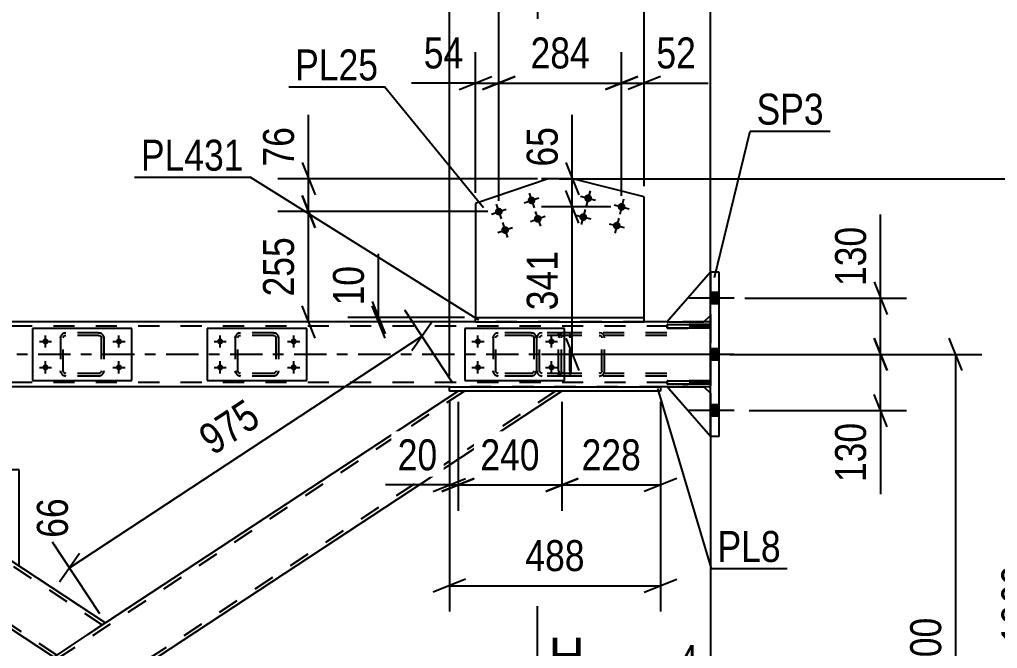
# Model space of a CAD drawing. Header units: millimetres. Extents: x -808 to 381, y -747 to 94.
# Drawn here: x -164.4 to -74, y 2.4 to 60.6 of the extents above; entities that cross this region are included whole.
import ezdxf

# ---------------------------------------------------------------- set-up
doc = ezdxf.new("R2010")
doc.units = ezdxf.units.MM
doc.linetypes.add('DXK_LINE_DOT2', pattern=[3.9198, 1.9599, -1.9599])
doc.linetypes.add('DXK_LINE_DOT3', pattern=[5.9187, 2.979, -0.9799, 0.9799, -0.9799])
doc.styles.add('Arial', font='arial.ttf', dxfattribs={"height": 0.2})
doc.styles.add('Arial Narrow', font='ARIALN.TTF', dxfattribs={"height": 0.2})

# ---------------------------------------------------------------- blocks, each defined once
blk = doc.blocks.new('Part-232923327-69500 - 69491')
at = {"color": 7, "linetype": 'DXK_LINE_DOT2'}
for p, q in [((-123.265, 26.198), (-198.608, -23.361)), ((-114.822, 26.198), (-190.164, -23.361)), ((-114.239, 26.198), (-123.847, 26.198)), ((-156.441, 4.758), (-161.245, 1.599)), ((-151.637, 1.599), (-156.441, -1.561)), ((-199.009, -23.241), (-199.19, -23.361)), ((-189.582, -23.361), (-199.19, -23.361))]:
    blk.add_line(p, q, dxfattribs=at)
at = {"color": 2, "linetype": 'Continuous'}
for p, q in [((-123.847, 26.198), (-156.441, 4.758)), ((-114.239, 26.198), (-151.637, 1.599)), ((-161.245, 1.599), (-199.009, -23.241)), ((-156.441, -1.561), (-189.582, -23.361))]:
    blk.add_line(p, q, dxfattribs=at)
blk = doc.blocks.new('Part-232923327-69492 - 69491')
at = {"color": 7, "linetype": 'DXK_LINE_DOT2'}
for p, q in [((-114.508, 31.302), (-114.547, 31.118)), ((-114.547, 28.078), (-114.547, 31.118)), ((-114.291, 31.118), (-114.272, 31.21)), ((-114.291, 28.078), (-114.291, 31.118)), ((-114.272, 31.21), (-114.216, 31.288)), ((-114.036, 31.598), (-114.231, 31.562)), ((-114.216, 31.288), (-114.134, 31.34)), ((-114.134, 31.34), (-114.036, 31.358)), ((-104.554, 31.598), (-114.036, 31.598)), ((-104.554, 31.358), (-114.036, 31.358)), ((-110.605, 31.562), (-110.801, 31.598)), ((-110.801, 31.358), (-110.703, 31.34)), ((-110.703, 31.34), (-110.62, 31.288)), ((-110.62, 31.288), (-110.565, 31.21)), ((-110.565, 31.21), (-110.545, 31.118)), ((-110.545, 28.078), (-110.545, 31.118)), ((-110.29, 31.118), (-110.329, 31.302)), ((-110.29, 28.078), (-110.29, 31.118)), ((-114.547, 28.078), (-114.508, 27.895)), ((-114.272, 27.986), (-114.291, 28.078)), ((-110.545, 28.078), (-110.565, 27.986)), ((-110.329, 27.895), (-110.29, 28.078)), ((-114.216, 27.909), (-114.272, 27.986)), ((-114.231, 27.635), (-114.036, 27.598)), ((-114.134, 27.857), (-114.216, 27.909)), ((-114.036, 27.838), (-114.134, 27.857)), ((-104.554, 27.838), (-114.036, 27.838)), ((-104.554, 27.598), (-114.036, 27.598)), ((-110.703, 27.857), (-110.801, 27.838)), ((-110.801, 27.598), (-110.605, 27.635)), ((-110.62, 27.909), (-110.703, 27.857)), ((-110.565, 27.986), (-110.62, 27.909))]:
    blk.add_line(p, q, dxfattribs=at)
for centre, start, end in [((-114.055, 31.098), 110.75832, 155.68005), ((-110.781, 31.098), 24.31996, 69.24169), ((-114.055, 28.099), 204.31996, 249.24169), ((-110.781, 28.099), 290.75832, 335.68005)]:
    blk.add_arc(centre, 0.496, start, end, dxfattribs=at)
blk = doc.blocks.new('Part-232923327-69494 - 69491')
at = {"color": 7, "linetype": 'DXK_LINE_DOT2'}
for p, q in [((-113.649, 31.598), (-121.498, 31.598)), ((-113.649, 31.358), (-121.498, 31.358)), ((-116.521, 31.302), (-116.56, 31.118)), ((-116.56, 28.078), (-116.56, 31.118)), ((-116.308, 31.118), (-116.289, 31.21)), ((-116.308, 28.078), (-116.308, 31.118)), ((-116.289, 31.21), (-116.234, 31.288)), ((-116.056, 31.598), (-116.249, 31.562)), ((-116.234, 31.288), (-116.152, 31.34)), ((-116.152, 31.34), (-116.056, 31.358)), ((-114.547, 31.358), (-114.547, 31.598)), ((-113.546, 31.562), (-113.649, 31.598)), ((-113.649, 31.358), (-113.597, 31.34)), ((-113.597, 31.34), (-113.554, 31.288)), ((-113.554, 31.288), (-113.525, 31.21)), ((-113.459, 31.458), (-113.546, 31.562)), ((-113.525, 31.21), (-113.514, 31.118)), ((-113.514, 28.078), (-113.514, 31.118)), ((-113.4, 31.302), (-113.459, 31.458)), ((-113.38, 31.118), (-113.4, 31.302)), ((-113.38, 28.078), (-113.38, 31.118)), ((-116.56, 28.078), (-116.521, 27.895)), ((-116.289, 27.986), (-116.308, 28.078)), ((-113.514, 28.078), (-113.525, 27.986)), ((-113.4, 27.895), (-113.38, 28.078)), ((-113.649, 27.838), (-121.498, 27.838)), ((-113.649, 27.598), (-121.498, 27.598)), ((-116.234, 27.909), (-116.289, 27.986)), ((-116.249, 27.635), (-116.056, 27.598)), ((-116.152, 27.857), (-116.234, 27.909)), ((-116.056, 27.838), (-116.152, 27.857)), ((-114.547, 27.598), (-114.547, 27.838)), ((-113.597, 27.857), (-113.649, 27.838)), ((-113.649, 27.598), (-113.546, 27.635)), ((-113.554, 27.909), (-113.597, 27.857)), ((-113.525, 27.986), (-113.554, 27.909)), ((-113.546, 27.635), (-113.459, 27.739)), ((-113.459, 27.739), (-113.4, 27.895))]:
    blk.add_line(p, q, dxfattribs=at)
for centre, start, end in [((-116.071, 31.103), 111.15132, 156.10486), ((-116.071, 28.094), 203.89515, 248.84869)]:
    blk.add_arc(centre, 0.492, start, end, dxfattribs=at)
blk = doc.blocks.new('Part-232923327-69566 - 69491')
at = {"color": 2, "linetype": 'Continuous'}
for p, q in [((-122.237, 32.598), (-192.737, 32.598)), ((-104.513, 32.598), (-106.631, 32.598)), ((-100.513, 32.598), (-101.113, 32.598)), ((-124.647, 26.598), (-188.236, 26.598)), ((-104.513, 26.598), (-105.121, 26.598)), ((-100.513, 26.598), (-101.113, 26.598))]:
    blk.add_line(p, q, dxfattribs=at)
at = {"color": 7, "linetype": 'DXK_LINE_DOT2'}
for p, q in [((-106.631, 32.598), (-122.237, 32.598)), ((-101.113, 32.598), (-104.513, 32.598)), ((-100.513, 26.598), (-100.513, 32.598)), ((-100.513, 32.598), (-100.513, 32.598)), ((-100.513, 32.598), (-100.513, 26.598)), ((-100.513, 32.598), (-100.513, 32.598)), ((-100.513, 32.198), (-731.206, 32.198)), ((-100.513, 26.998), (-731.206, 26.998)), ((-105.121, 26.598), (-124.647, 26.598)), ((-101.113, 26.598), (-104.513, 26.598)), ((-100.513, 26.598), (-100.513, 26.598)), ((-100.513, 26.598), (-100.513, 26.598))]:
    blk.add_line(p, q, dxfattribs=at)
at = {"color": 7, "linetype": 'DXK_LINE_DOT3'}
blk.add_line((-100.513, 29.598), (-731.206, 29.598), dxfattribs=at)
blk = doc.blocks.new('Part-232923327-69567 - 69491')
at = {"color": 2, "linetype": 'Continuous'}
for p, q in [((-100.513, 21.998), (-100.513, 37.198)), ((-99.713, 37.198), (-100.513, 37.198)), ((-99.713, 21.998), (-99.713, 37.198)), ((-99.713, 21.998), (-100.513, 21.998))]:
    blk.add_line(p, q, dxfattribs=at)
at = {"color": 7, "linetype": 'DXK_LINE_DOT2'}
for p, q in [((-100.513, 37.198), (-100.513, 21.998)), ((-99.713, 37.198), (-99.713, 37.198)), ((-99.713, 21.998), (-99.713, 37.198)), ((-99.713, 21.998), (-99.713, 21.998))]:
    blk.add_line(p, q, dxfattribs=at)
blk = doc.blocks.new('Part-232923327-69577 - 69491')
at = {"color": 2, "linetype": 'Continuous'}
for p, q in [((-161.245, 1.599), (-198.644, 26.198)), ((-189.036, 26.198), (-156.441, 4.758)), ((-161.245, 1.599), (-156.441, 4.758))]:
    blk.add_line(p, q, dxfattribs=at)
at = {"color": 7, "linetype": 'DXK_LINE_DOT2'}
for p, q in [((-198.644, 26.198), (-189.036, 26.198)), ((-160.954, 1.79), (-198.061, 26.198)), ((-156.733, 4.567), (-189.618, 26.198))]:
    blk.add_line(p, q, dxfattribs=at)
blk = doc.blocks.new('Part-232923327-69703 - 69491')
at = {"color": 7, "linetype": 'DXK_LINE_DOT2'}
for p, q in [((-100.513, 32.358), (-104.513, 32.358)), ((-104.513, 32.358), (-104.513, 32.038)), ((-104.513, 32.038), (-100.513, 32.038)), ((-101.113, 32.038), (-101.113, 32.358)), ((-100.513, 32.038), (-100.513, 32.358))]:
    blk.add_line(p, q, dxfattribs=at)
blk = doc.blocks.new('Part-232923327-142507 - 69491')
at = {"color": 7, "linetype": 'DXK_LINE_DOT2'}
for p, q in [((-144.448, 31.118), (-144.411, 31.302)), ((-144.411, 31.302), (-144.448, 31.118)), ((-144.448, 31.118), (-144.448, 28.078)), ((-144.208, 31.118), (-144.19, 31.21)), ((-144.208, 28.078), (-144.208, 31.118)), ((-144.19, 31.21), (-144.138, 31.288)), ((-144.152, 31.562), (-143.968, 31.598)), ((-143.968, 31.598), (-144.152, 31.562)), ((-144.138, 31.288), (-144.06, 31.34)), ((-144.06, 31.34), (-143.968, 31.358)), ((-140.928, 31.598), (-143.968, 31.598)), ((-140.928, 31.358), (-143.968, 31.358)), ((-140.928, 31.598), (-140.744, 31.562)), ((-140.744, 31.562), (-140.928, 31.598)), ((-140.928, 31.358), (-140.836, 31.34)), ((-140.836, 31.34), (-140.758, 31.288)), ((-140.758, 31.288), (-140.706, 31.21)), ((-140.706, 31.21), (-140.688, 31.118)), ((-140.688, 31.118), (-140.688, 28.078)), ((-140.484, 31.302), (-140.448, 31.118)), ((-140.448, 31.118), (-140.484, 31.302)), ((-140.448, 31.118), (-140.448, 28.078)), ((-144.411, 27.895), (-144.448, 28.078)), ((-144.448, 28.078), (-144.411, 27.895)), ((-144.19, 27.986), (-144.208, 28.078)), ((-140.688, 28.078), (-140.706, 27.986)), ((-140.448, 28.078), (-140.484, 27.895)), ((-140.484, 27.895), (-140.448, 28.078)), ((-144.138, 27.909), (-144.19, 27.986)), ((-143.968, 27.598), (-144.152, 27.635)), ((-144.152, 27.635), (-143.968, 27.598)), ((-144.06, 27.857), (-144.138, 27.909)), ((-143.968, 27.838), (-144.06, 27.857)), ((-140.928, 27.838), (-143.968, 27.838)), ((-140.928, 27.598), (-143.968, 27.598)), ((-140.836, 27.857), (-140.928, 27.838)), ((-140.744, 27.635), (-140.928, 27.598)), ((-140.928, 27.598), (-140.744, 27.635)), ((-140.758, 27.909), (-140.836, 27.857)), ((-140.706, 27.986), (-140.758, 27.909))]:
    blk.add_line(p, q, dxfattribs=at)
at = {"color": 7, "linetype": 'DXK_LINE_DOT3'}
blk.add_line((-142.448, 29.598), (-142.448, 29.598), dxfattribs=at)
at = {"color": 7, "linetype": 'DXK_LINE_DOT2'}
for centre, start, end in [((-143.968, 31.118), 112.50001, 157.50001), ((-143.968, 31.118), 112.50001, 157.50001), ((-140.928, 31.118), 22.50001, 67.50001), ((-140.928, 31.118), 22.50001, 67.50001), ((-143.968, 28.078), 202.50001, 247.50001), ((-143.968, 28.078), 202.50001, 247.50001), ((-140.928, 28.078), 292.50001, 337.50001), ((-140.928, 28.078), 292.50001, 337.50001)]:
    blk.add_arc(centre, 0.48, start, end, dxfattribs=at)
blk = doc.blocks.new('Part-232923327-69585 - 69491')
at = {"color": 2, "linetype": 'Continuous'}
for p, q in [((-124.647, 26.598), (-105.121, 26.598)), ((-124.647, 26.198), (-124.647, 26.598)), ((-105.121, 26.598), (-105.121, 26.198)), ((-105.121, 26.198), (-124.647, 26.198))]:
    blk.add_line(p, q, dxfattribs=at)
blk = doc.blocks.new('Part-232923327-69699 - 69491')
at = {"color": 2, "linetype": 'Continuous'}
for p, q in [((-104.513, 26.598), (-101.113, 26.598)), ((-100.513, 21.998), (-104.513, 26.598)), ((-101.113, 26.598), (-100.513, 25.998))]:
    blk.add_line(p, q, dxfattribs=at)
at = {"color": 7, "linetype": 'DXK_LINE_DOT2'}
blk.add_line((-100.513, 25.998), (-100.513, 21.998), dxfattribs=at)
blk = doc.blocks.new('Part-232923327-69617 - 69491')
at = {"color": 2, "linetype": 'Continuous'}
for p, q in [((-122.237, 32.598), (-122.237, 32.998)), ((-122.237, 32.998), (-106.631, 32.998)), ((-122.237, 32.598), (-106.631, 32.598)), ((-106.631, 32.598), (-106.631, 32.998))]:
    blk.add_line(p, q, dxfattribs=at)
blk = doc.blocks.new('Part-232923327-142485 - 69491')
at = {"color": 2, "linetype": 'Continuous'}
for p, q in [((-154.006, 31.998), (-163.206, 31.998)), ((-163.206, 31.998), (-163.206, 27.198)), ((-154.006, 27.198), (-154.006, 31.998)), ((-163.206, 27.198), (-154.006, 27.198))]:
    blk.add_line(p, q, dxfattribs=at)
blk = doc.blocks.new('Part-232923327-69697 - 69491')
at = {"color": 2, "linetype": 'Continuous'}
for p, q in [((-100.513, 37.198), (-104.513, 32.598)), ((-104.513, 32.598), (-101.113, 32.598)), ((-101.113, 32.598), (-100.513, 33.198))]:
    blk.add_line(p, q, dxfattribs=at)
at = {"color": 7, "linetype": 'DXK_LINE_DOT2'}
blk.add_line((-100.513, 37.198), (-100.513, 33.198), dxfattribs=at)
blk = doc.blocks.new('Part-232923327-69698 - 69491')
at = {"color": 7, "linetype": 'DXK_LINE_DOT2'}
for p, q in [((-100.513, 37.198), (-104.513, 32.598)), ((-100.513, 33.198), (-100.513, 37.198)), ((-104.513, 32.598), (-101.113, 32.598)), ((-101.113, 32.598), (-100.513, 33.198))]:
    blk.add_line(p, q, dxfattribs=at)
blk = doc.blocks.new('Part-232923327-69700 - 69491')
at = {"color": 7, "linetype": 'DXK_LINE_DOT2'}
for p, q in [((-104.513, 26.598), (-101.113, 26.598)), ((-100.513, 21.998), (-104.513, 26.598)), ((-101.113, 26.598), (-100.513, 25.998)), ((-100.513, 25.998), (-100.513, 21.998))]:
    blk.add_line(p, q, dxfattribs=at)
blk = doc.blocks.new('Part-232923327-69701 - 69491')
at = {"color": 2, "linetype": 'Continuous'}
for p, q in [((-104.513, 32.038), (-104.513, 32.358)), ((-104.513, 32.358), (-100.513, 32.358)), ((-100.513, 32.038), (-104.513, 32.038)), ((-100.513, 32.358), (-100.513, 32.038))]:
    blk.add_line(p, q, dxfattribs=at)
at = {"color": 7, "linetype": 'DXK_LINE_DOT2'}
blk.add_line((-101.113, 32.038), (-101.113, 32.358), dxfattribs=at)
blk = doc.blocks.new('Part-232923327-69702 - 69491')
at = {"color": 2, "linetype": 'Continuous'}
for p, q in [((-104.513, 26.838), (-104.513, 27.158)), ((-104.513, 27.158), (-100.513, 27.158)), ((-100.513, 27.158), (-100.513, 26.838)), ((-100.513, 26.838), (-104.513, 26.838))]:
    blk.add_line(p, q, dxfattribs=at)
at = {"color": 7, "linetype": 'DXK_LINE_DOT2'}
blk.add_line((-101.113, 26.838), (-101.113, 27.158), dxfattribs=at)
blk = doc.blocks.new('Part-232923327-69704 - 69491')
at = {"color": 7, "linetype": 'DXK_LINE_DOT2'}
for p, q in [((-100.513, 27.158), (-104.513, 27.158)), ((-104.513, 27.158), (-104.513, 26.838)), ((-101.113, 26.838), (-101.113, 27.158)), ((-100.513, 26.838), (-100.513, 27.158)), ((-104.513, 26.838), (-100.513, 26.838))]:
    blk.add_line(p, q, dxfattribs=at)
blk = doc.blocks.new('Part-232923327-69721 - 69491')
at = {"color": 2, "linetype": 'Continuous'}
for p, q in [((-115.506, 45.848), (-122.237, 43.547)), ((-113.218, 45.848), (-115.506, 45.848)), ((-106.631, 44.159), (-113.218, 45.848)), ((-122.237, 43.547), (-122.237, 32.998)), ((-106.631, 32.998), (-106.631, 44.159))]:
    blk.add_line(p, q, dxfattribs=at)
at = {"color": 7, "linetype": 'DXK_LINE_DOT2'}
blk.add_line((-122.237, 32.998), (-106.631, 32.998), dxfattribs=at)
blk = doc.blocks.new('Bolt-232923327-69727 - 69491')
at = {"linetype": 'Continuous'}
for points in [[(-100.513, 35.318), (-100.513, 34.278), (-99.713, 34.278), (-99.713, 35.318)], [(-100.513, 35.318), (-100.513, 34.278), (-99.713, 34.278), (-99.713, 35.318)], [(-100.513, 35.318), (-100.513, 34.278), (-99.713, 34.278), (-99.713, 35.318)], [(-100.513, 30.118), (-100.513, 29.078), (-99.713, 29.078), (-99.713, 30.118)], [(-100.513, 30.118), (-100.513, 29.078), (-99.713, 29.078), (-99.713, 30.118)], [(-100.513, 24.918), (-100.513, 23.878), (-99.713, 23.878), (-99.713, 24.918)], [(-100.513, 24.918), (-100.513, 23.878), (-99.713, 23.878), (-99.713, 24.918)], [(-100.513, 24.918), (-100.513, 23.878), (-99.713, 23.878), (-99.713, 24.918)]]:
    blk.add_hatch(color=1, dxfattribs=at).paths.add_polyline_path(points)
at = {"color": 1, "linetype": 'Continuous'}
for p, q in [((-99.713, 35.318), (-100.513, 35.318)), ((-99.713, 35.318), (-100.513, 35.318)), ((-99.713, 35.318), (-100.513, 35.318)), ((-98.313, 34.798), (-102.513, 34.798)), ((-98.313, 34.798), (-102.513, 34.798)), ((-98.313, 34.798), (-102.513, 34.798)), ((-99.713, 34.278), (-100.513, 34.278)), ((-99.713, 34.278), (-100.513, 34.278)), ((-99.713, 34.278), (-100.513, 34.278)), ((-99.713, 30.118), (-100.513, 30.118)), ((-99.713, 30.118), (-100.513, 30.118)), ((-98.313, 29.598), (-102.513, 29.598)), ((-98.313, 29.598), (-102.513, 29.598)), ((-99.713, 29.078), (-100.513, 29.078)), ((-99.713, 29.078), (-100.513, 29.078)), ((-99.713, 24.918), (-100.513, 24.918)), ((-99.713, 24.918), (-100.513, 24.918)), ((-99.713, 24.918), (-100.513, 24.918)), ((-98.313, 24.398), (-102.513, 24.398)), ((-98.313, 24.398), (-102.513, 24.398)), ((-98.313, 24.398), (-102.513, 24.398)), ((-99.713, 23.878), (-100.513, 23.878)), ((-99.713, 23.878), (-100.513, 23.878)), ((-99.713, 23.878), (-100.513, 23.878))]:
    blk.add_line(p, q, dxfattribs=at)
blk = doc.blocks.new('Part-232923327-142489 - 69491')
at = {"color": 2, "linetype": 'Continuous'}
for p, q in [((-114.006, 31.998), (-123.206, 31.998)), ((-123.206, 31.998), (-123.206, 27.198)), ((-114.006, 27.198), (-114.006, 31.998)), ((-123.206, 27.198), (-114.006, 27.198))]:
    blk.add_line(p, q, dxfattribs=at)
blk = doc.blocks.new('Bolt-232923327-69734 - 69491')
at = {"linetype": 'Continuous'}
for points in [[(-111.473, 43.956, -1), (-112.17, 44.134, -1)], [(-108.373, 43.161, -1), (-109.071, 43.34, -1)], [(-111.92, 42.212, -1), (-112.618, 42.391, -1)], [(-108.82, 41.417, -1), (-109.518, 41.596, -1)]]:
    blk.add_hatch(color=1, dxfattribs=at).paths.add_polyline_path(points)
at = {"color": 1, "linetype": 'Continuous'}
for p, q in [((-111.643, 44.742), (-112.001, 43.348)), ((-112.519, 44.224), (-111.124, 43.866)), ((-109.419, 43.429), (-108.025, 43.071)), ((-108.543, 43.948), (-108.901, 42.553)), ((-112.09, 42.999), (-112.448, 41.604)), ((-112.966, 42.48), (-111.571, 42.123)), ((-109.867, 41.685), (-108.472, 41.328)), ((-108.99, 42.204), (-109.348, 40.809))]:
    blk.add_line(p, q, dxfattribs=at)
blk = doc.blocks.new('Bolt-232923327-69735 - 69491')
at = {"linetype": 'Continuous'}
for points in [[(-116.712, 43.956, -1), (-117.393, 43.723, -1)], [(-119.74, 42.921, -1), (-120.421, 42.688, -1)], [(-116.13, 42.253, -1), (-116.811, 42.02, -1)], [(-119.157, 41.218, -1), (-119.839, 40.985, -1)]]:
    blk.add_hatch(color=1, dxfattribs=at).paths.add_polyline_path(points)
at = {"color": 1, "linetype": 'Continuous'}
for p, q in [((-117.285, 44.521), (-116.82, 43.158)), ((-120.313, 43.486), (-119.847, 42.123)), ((-117.734, 43.607), (-116.371, 44.073)), ((-120.762, 42.572), (-119.399, 43.037)), ((-116.703, 42.818), (-116.237, 41.455)), ((-119.731, 41.783), (-119.265, 40.42)), ((-117.151, 41.904), (-115.789, 42.369)), ((-120.179, 40.868), (-118.817, 41.334))]:
    blk.add_line(p, q, dxfattribs=at)
blk = doc.blocks.new('Part-232923327-142484 - 69491')
at = {"color": 7, "linetype": 'DXK_LINE_DOT2'}
for p, q in [((-160.606, 31.118), (-160.569, 31.302)), ((-160.569, 31.302), (-160.606, 31.118)), ((-160.606, 31.118), (-160.606, 28.078)), ((-160.366, 31.118), (-160.347, 31.21)), ((-160.366, 28.078), (-160.366, 31.118)), ((-160.347, 31.21), (-160.295, 31.288)), ((-160.309, 31.562), (-160.126, 31.598)), ((-160.126, 31.598), (-160.309, 31.562)), ((-160.295, 31.288), (-160.218, 31.34)), ((-160.218, 31.34), (-160.126, 31.358)), ((-157.086, 31.598), (-160.126, 31.598)), ((-157.086, 31.358), (-160.126, 31.358)), ((-157.086, 31.598), (-156.902, 31.562)), ((-156.902, 31.562), (-157.086, 31.598)), ((-157.086, 31.358), (-156.994, 31.34)), ((-156.994, 31.34), (-156.916, 31.288)), ((-156.916, 31.288), (-156.864, 31.21)), ((-156.864, 31.21), (-156.846, 31.118)), ((-156.846, 31.118), (-156.846, 28.078)), ((-156.642, 31.302), (-156.606, 31.118)), ((-156.606, 31.118), (-156.642, 31.302)), ((-156.606, 31.118), (-156.606, 28.078)), ((-160.569, 27.895), (-160.606, 28.078)), ((-160.606, 28.078), (-160.569, 27.895)), ((-160.347, 27.986), (-160.366, 28.078)), ((-156.846, 28.078), (-156.864, 27.986)), ((-156.606, 28.078), (-156.642, 27.895)), ((-156.642, 27.895), (-156.606, 28.078)), ((-160.295, 27.909), (-160.347, 27.986)), ((-160.126, 27.598), (-160.309, 27.635)), ((-160.309, 27.635), (-160.126, 27.598)), ((-160.218, 27.857), (-160.295, 27.909)), ((-160.126, 27.838), (-160.218, 27.857)), ((-157.086, 27.838), (-160.126, 27.838)), ((-157.086, 27.598), (-160.126, 27.598)), ((-156.994, 27.857), (-157.086, 27.838)), ((-156.902, 27.635), (-157.086, 27.598)), ((-157.086, 27.598), (-156.902, 27.635)), ((-156.916, 27.909), (-156.994, 27.857)), ((-156.864, 27.986), (-156.916, 27.909))]:
    blk.add_line(p, q, dxfattribs=at)
at = {"color": 7, "linetype": 'DXK_LINE_DOT3'}
blk.add_line((-158.606, 29.598), (-158.606, 29.598), dxfattribs=at)
at = {"color": 7, "linetype": 'DXK_LINE_DOT2'}
for centre, start, end in [((-160.126, 31.118), 112.50001, 157.50001), ((-160.126, 31.118), 112.50001, 157.50001), ((-157.086, 31.118), 22.50001, 67.50001), ((-157.086, 31.118), 22.50001, 67.50001), ((-160.126, 28.078), 202.50001, 247.50001), ((-160.126, 28.078), 202.50001, 247.50001), ((-157.086, 28.078), 292.50001, 337.50001), ((-157.086, 28.078), 292.50001, 337.50001)]:
    blk.add_arc(centre, 0.48, start, end, dxfattribs=at)
blk = doc.blocks.new('Part-232923327-142488 - 69491')
at = {"color": 7, "linetype": 'DXK_LINE_DOT2'}
for p, q in [((-120.606, 31.118), (-120.569, 31.302)), ((-120.569, 31.302), (-120.606, 31.118)), ((-120.606, 31.118), (-120.606, 28.078)), ((-120.366, 31.118), (-120.347, 31.21)), ((-120.366, 28.078), (-120.366, 31.118)), ((-120.347, 31.21), (-120.295, 31.288)), ((-120.309, 31.562), (-120.126, 31.598)), ((-120.126, 31.598), (-120.309, 31.562)), ((-120.295, 31.288), (-120.218, 31.34)), ((-120.218, 31.34), (-120.126, 31.358)), ((-117.086, 31.598), (-120.126, 31.598)), ((-117.086, 31.358), (-120.126, 31.358)), ((-117.086, 31.598), (-116.902, 31.562)), ((-116.902, 31.562), (-117.086, 31.598)), ((-117.086, 31.358), (-116.994, 31.34)), ((-116.994, 31.34), (-116.916, 31.288)), ((-116.916, 31.288), (-116.864, 31.21)), ((-116.864, 31.21), (-116.846, 31.118)), ((-116.846, 31.118), (-116.846, 28.078)), ((-116.642, 31.302), (-116.606, 31.118)), ((-116.606, 31.118), (-116.642, 31.302)), ((-116.606, 31.118), (-116.606, 28.078)), ((-120.569, 27.895), (-120.606, 28.078)), ((-120.606, 28.078), (-120.569, 27.895)), ((-120.347, 27.986), (-120.366, 28.078)), ((-116.846, 28.078), (-116.864, 27.986)), ((-116.606, 28.078), (-116.642, 27.895)), ((-116.642, 27.895), (-116.606, 28.078)), ((-120.295, 27.909), (-120.347, 27.986)), ((-120.126, 27.598), (-120.309, 27.635)), ((-120.309, 27.635), (-120.126, 27.598)), ((-120.218, 27.857), (-120.295, 27.909)), ((-120.126, 27.838), (-120.218, 27.857)), ((-117.086, 27.838), (-120.126, 27.838)), ((-117.086, 27.598), (-120.126, 27.598)), ((-116.994, 27.857), (-117.086, 27.838)), ((-116.902, 27.635), (-117.086, 27.598)), ((-117.086, 27.598), (-116.902, 27.635)), ((-116.916, 27.909), (-116.994, 27.857)), ((-116.864, 27.986), (-116.916, 27.909))]:
    blk.add_line(p, q, dxfattribs=at)
at = {"color": 7, "linetype": 'DXK_LINE_DOT3'}
blk.add_line((-118.606, 29.598), (-118.606, 29.598), dxfattribs=at)
at = {"color": 7, "linetype": 'DXK_LINE_DOT2'}
for centre, start, end in [((-120.126, 31.118), 112.50001, 157.50001), ((-120.126, 31.118), 112.50001, 157.50001), ((-117.086, 31.118), 22.50001, 67.50001), ((-117.086, 31.118), 22.50001, 67.50001), ((-120.126, 28.078), 202.50001, 247.50001), ((-120.126, 28.078), 202.50001, 247.50001), ((-117.086, 28.078), 292.50001, 337.50001), ((-117.086, 28.078), 292.50001, 337.50001)]:
    blk.add_arc(centre, 0.48, start, end, dxfattribs=at)
blk = doc.blocks.new('Part-232923327-142508 - 69491')
at = {"color": 2, "linetype": 'Continuous'}
for p, q in [((-137.848, 31.998), (-147.048, 31.998)), ((-147.048, 31.998), (-147.048, 27.198)), ((-137.848, 27.198), (-137.848, 31.998)), ((-147.048, 27.198), (-137.848, 27.198))]:
    blk.add_line(p, q, dxfattribs=at)
blk = doc.blocks.new('Bolt-232923327-142546 - 69491')
at = {"linetype": 'Continuous'}
for points in [[(-162.006, 31.078, -1), (-162.006, 30.518, -1)], [(-155.206, 31.078, -1), (-155.206, 30.518, -1)], [(-162.006, 28.678, -1), (-162.006, 28.118, -1)], [(-155.206, 28.678, -1), (-155.206, 28.118, -1)]]:
    blk.add_hatch(color=1, dxfattribs=at).paths.add_polyline_path(points)
at = {"color": 1, "linetype": 'Continuous'}
for p, q in [((-162.566, 30.798), (-161.446, 30.798)), ((-162.006, 30.238), (-162.006, 31.358)), ((-155.766, 30.798), (-154.646, 30.798)), ((-155.206, 30.238), (-155.206, 31.358)), ((-162.006, 27.838), (-162.006, 28.958)), ((-155.206, 27.838), (-155.206, 28.958)), ((-162.566, 28.398), (-161.446, 28.398)), ((-155.766, 28.398), (-154.646, 28.398))]:
    blk.add_line(p, q, dxfattribs=at)
blk = doc.blocks.new('Bolt-232923327-142548 - 69491')
at = {"linetype": 'Continuous'}
for points in [[(-122.006, 31.078, -1), (-122.006, 30.518, -1)], [(-115.206, 31.078, -1), (-115.206, 30.518, -1)], [(-122.006, 28.678, -1), (-122.006, 28.118, -1)], [(-115.206, 28.678, -1), (-115.206, 28.118, -1)]]:
    blk.add_hatch(color=1, dxfattribs=at).paths.add_polyline_path(points)
at = {"color": 1, "linetype": 'Continuous'}
for p, q in [((-122.566, 30.798), (-121.446, 30.798)), ((-122.006, 30.238), (-122.006, 31.358)), ((-115.766, 30.798), (-114.646, 30.798)), ((-115.206, 30.238), (-115.206, 31.358)), ((-122.006, 27.838), (-122.006, 28.958)), ((-115.206, 27.838), (-115.206, 28.958)), ((-122.566, 28.398), (-121.446, 28.398)), ((-115.766, 28.398), (-114.646, 28.398))]:
    blk.add_line(p, q, dxfattribs=at)
blk = doc.blocks.new('Bolt-232923327-142556 - 69491')
at = {"linetype": 'Continuous'}
for points in [[(-145.848, 31.078, -1), (-145.848, 30.518, -1)], [(-139.048, 31.078, -1), (-139.048, 30.518, -1)], [(-145.848, 28.678, -1), (-145.848, 28.118, -1)], [(-139.048, 28.678, -1), (-139.048, 28.118, -1)]]:
    blk.add_hatch(color=1, dxfattribs=at).paths.add_polyline_path(points)
at = {"color": 1, "linetype": 'Continuous'}
for p, q in [((-146.408, 30.798), (-145.288, 30.798)), ((-145.848, 30.238), (-145.848, 31.358)), ((-139.608, 30.798), (-138.488, 30.798)), ((-139.048, 30.238), (-139.048, 31.358)), ((-145.848, 27.838), (-145.848, 28.958)), ((-139.048, 27.838), (-139.048, 28.958)), ((-146.408, 28.398), (-145.288, 28.398)), ((-139.608, 28.398), (-138.488, 28.398))]:
    blk.add_line(p, q, dxfattribs=at)
blk = doc.blocks.new('StraightDimension-232923327-158184 - 69491')
at = {"color": 7, "linetype": 'Continuous'}
for p, q in [((-85.365, 31.098), (-84.165, 28.098)), ((-98.713, 29.598), (-82.365, 29.598)), ((-84.765, 24.398), (-84.765, 29.598)), ((-84.165, 22.898), (-85.365, 25.898)), ((-96.913, 24.398), (-82.365, 24.398)), ((-84.765, 24.398), (-84.765, 16.664)), ((-84.765, 24.398), (-84.765, 16.664))]:
    blk.add_line(p, q, dxfattribs=at)
at = {"color": 0}
blk.add_wipeout([(-85.515, 23.873), (-89.715, 23.873), (-89.715, 17.189), (-85.515, 17.189)], dxfattribs=at)
at = {"color": 3, "style": 'Arial Narrow'}
blk.add_text('130', height=2.8633, rotation=90.00021, dxfattribs=at).set_placement((-86.115, 17.789))
blk = doc.blocks.new('StraightDimension-232923327-156580 - 69491')
at = {"color": 7, "linetype": 'Continuous'}
for p, q in [((-131.203, 32.998), (-131.203, 38.905)), ((-131.203, 32.998), (-131.203, 38.905)), ((-131.803, 34.498), (-130.603, 31.498)), ((-130.603, 31.098), (-131.803, 34.098)), ((-123.237, 32.998), (-134.053, 32.998)), ((-123.237, 32.598), (-134.053, 32.598)), ((-131.203, 32.598), (-131.203, 32.998))]:
    blk.add_line(p, q, dxfattribs=at)
at = {"color": 0}
blk.add_wipeout([(-131.953, 38.38), (-136.153, 38.38), (-136.153, 33.523), (-131.953, 33.523)], dxfattribs=at)
at = {"color": 3, "style": 'Arial Narrow'}
blk.add_text('10', height=2.8633, rotation=90.00021, dxfattribs=at).set_placement((-132.553, 34.123))
blk = doc.blocks.new('StraightDimension-232923327-85283 - 69491')
at = {"color": 7, "linetype": 'Continuous'}
for p, q in [((-124.647, 25.198), (-124.647, 5.806)), ((-105.121, 25.198), (-105.121, 5.806)), ((-123.147, 8.806), (-126.147, 7.606)), ((-124.647, 8.206), (-105.121, 8.206)), ((-106.621, 7.606), (-103.621, 8.806))]:
    blk.add_line(p, q, dxfattribs=at)
at = {"color": 0}
blk.add_wipeout([(-111.542, 8.956), (-111.542, 13.156), (-118.226, 13.156), (-118.226, 8.956)], dxfattribs=at)
at = {"color": 3, "style": 'Arial Narrow'}
blk.add_text('488', height=2.8633, dxfattribs=at).set_placement((-117.626, 9.556))
blk = doc.blocks.new('StraightDimension-232923327-85246 - 69491')
at = {"color": 7, "linetype": 'Continuous'}
for p, q in [((-123.847, 25.198), (-123.847, 15.127)), ((-114.239, 25.198), (-114.239, 15.127)), ((-125.347, 16.927), (-122.347, 18.127)), ((-112.739, 18.127), (-115.739, 16.927)), ((-123.847, 17.527), (-114.239, 17.527))]:
    blk.add_line(p, q, dxfattribs=at)
at = {"color": 0}
blk.add_wipeout([(-115.701, 18.277), (-115.701, 22.477), (-122.385, 22.477), (-122.385, 18.277)], dxfattribs=at)
at = {"color": 3, "style": 'Arial Narrow'}
blk.add_text('240', height=2.8633, dxfattribs=at).set_placement((-121.785, 18.877))
blk = doc.blocks.new('StraightDimension-232923327-83796 - 69491')
at = {"color": 7, "linetype": 'Continuous'}
for p, q in [((-122.237, 44.547), (-122.237, 57.55)), ((-120.08, 43.804), (-120.08, 57.55)), ((-123.737, 54.1), (-120.737, 55.3)), ((-118.58, 55.3), (-121.58, 54.1)), ((-122.237, 54.7), (-128.143, 54.7)), ((-122.237, 54.7), (-128.143, 54.7)), ((-122.237, 54.7), (-120.08, 54.7))]:
    blk.add_line(p, q, dxfattribs=at)
at = {"color": 0}
blk.add_wipeout([(-122.762, 55.45), (-122.762, 59.65), (-127.618, 59.65), (-127.618, 55.45)], dxfattribs=at)
at = {"color": 3, "style": 'Arial Narrow'}
blk.add_text('54', height=2.8633, dxfattribs=at).set_placement((-127.018, 56.05))
blk = doc.blocks.new('StraightDimension-232923327-156210 - 69491')
at = {"color": 7, "linetype": 'Continuous'}
for p, q in [((-192.737, 38.432), (-192.737, 86.775)), ((-124.647, 27.598), (-124.647, 86.775)), ((-191.237, 72.434), (-194.237, 71.234)), ((-126.147, 71.234), (-123.147, 72.434)), ((-192.737, 71.834), (-124.647, 71.834))]:
    blk.add_line(p, q, dxfattribs=at)
at = {"color": 0, "linetype": 'Continuous'}
blk.add_wipeout([(-125.247, 87.375), (-129.447, 87.375), (-129.447, 77.034), (-125.247, 77.034)], dxfattribs=at)
at = {"color": 0}
blk.add_wipeout([(-154.436, 72.584), (-154.436, 76.784), (-162.948, 76.784), (-162.948, 72.584)], dxfattribs=at)
at = {"color": 3, "linetype": 'Continuous', "style": 'Arial Narrow'}
blk.add_text('16070', height=2.8633, rotation=90.00021, dxfattribs=at).set_placement((-125.847, 77.634))
at = {"color": 3, "style": 'Arial Narrow'}
blk.add_text('1702', height=2.8633, dxfattribs=at).set_placement((-162.348, 73.184))
blk = doc.blocks.new('StraightDimension-232923327-156494 - 69491')
at = {"color": 7, "linetype": 'Continuous'}
for p, q in [((-137.673, 45.848), (-137.673, 51.754)), ((-137.673, 45.848), (-137.673, 51.754)), ((-138.273, 47.348), (-137.073, 44.348)), ((-116.506, 45.848), (-140.523, 45.848)), ((-137.673, 42.804), (-137.673, 45.848)), ((-137.073, 41.304), (-138.273, 44.304)), ((-121.08, 42.804), (-140.523, 42.804))]:
    blk.add_line(p, q, dxfattribs=at)
at = {"color": 0}
blk.add_wipeout([(-138.423, 51.229), (-142.623, 51.229), (-142.623, 46.373), (-138.423, 46.373)], dxfattribs=at)
at = {"color": 3, "style": 'Arial Narrow'}
blk.add_text('76', height=2.8633, rotation=90.00021, dxfattribs=at).set_placement((-139.023, 46.973))
blk = doc.blocks.new('StraightDimension-232923327-156209 - 69491')
at = {"color": 7, "linetype": 'Continuous'}
for p, q in [((-124.647, 27.598), (-124.647, 86.775)), ((-120.08, 43.804), (-120.08, 86.775)), ((-126.147, 71.234), (-123.147, 72.434)), ((-118.58, 72.434), (-121.58, 71.234)), ((-124.647, 71.834), (-120.08, 71.834))]:
    blk.add_line(p, q, dxfattribs=at)
at = {"color": 0}
blk.add_wipeout([(-119.022, 72.584), (-119.022, 76.784), (-125.706, 76.784), (-125.706, 72.584)], dxfattribs=at)
at = {"color": 3, "style": 'Arial Narrow'}
blk.add_text('114', height=2.8633, dxfattribs=at).set_placement((-125.106, 73.184))
at = {"color": 0, "linetype": 'Continuous'}
blk.add_wipeout([(-120.68, 87.375), (-124.88, 87.375), (-124.88, 77.034), (-120.68, 77.034)], dxfattribs=at)
at = {"color": 3, "linetype": 'Continuous', "style": 'Arial Narrow'}
blk.add_text('16184', height=2.8633, rotation=90.00021, dxfattribs=at).set_placement((-121.28, 77.634))
blk = doc.blocks.new('AngleDimension-232923327-141628 - 69491')
at = {"color": 7, "linetype": 'Continuous'}
for p, q in [((-172.418, 15.268), (-177.967, 18.918)), ((-164.433, 18.918), (-177.967, 18.918)), ((-164.433, 10.015), (-177.967, 18.918)), ((-164.433, 10.015), (-164.433, 18.918))]:
    blk.add_line(p, q, dxfattribs=at)
at = {"color": 0}
for points in [[(-167.858, 19.818), (-167.858, 24.018), (-174.542, 24.018), (-174.542, 19.818)], [(-159.333, 16.894), (-163.533, 16.894), (-163.533, 12.038), (-159.333, 12.038)]]:
    blk.add_wipeout(points, dxfattribs=at)
at = {"color": 3, "style": 'Arial Narrow'}
blk.add_text('100', height=2.8633, dxfattribs=at).set_placement((-173.942, 20.418))
blk.add_text('66', height=2.8633, rotation=90.00021, dxfattribs=at).set_placement((-159.933, 12.638))
blk = doc.blocks.new('StraightDimension-232923327-156207 - 69491')
at = {"color": 7, "linetype": 'Continuous'}
for p, q in [((-106.631, 45.159), (-106.631, 86.775)), ((-100.513, 33.598), (-100.513, 86.775)), ((-108.131, 71.234), (-105.131, 72.434)), ((-99.013, 72.434), (-102.013, 71.234)), ((-106.631, 71.834), (-100.513, 71.834))]:
    blk.add_line(p, q, dxfattribs=at)
at = {"color": 0}
blk.add_wipeout([(-100.23, 72.584), (-100.23, 76.784), (-106.914, 76.784), (-106.914, 72.584)], dxfattribs=at)
at = {"color": 3, "style": 'Arial Narrow'}
blk.add_text('153', height=2.8633, dxfattribs=at).set_placement((-106.314, 73.184))
at = {"color": 0, "linetype": 'Continuous'}
blk.add_wipeout([(-101.113, 87.375), (-105.313, 87.375), (-105.313, 77.034), (-101.113, 77.034)], dxfattribs=at)
at = {"color": 3, "linetype": 'Continuous', "style": 'Arial Narrow'}
blk.add_text('16673', height=2.8633, rotation=90.00021, dxfattribs=at).set_placement((-101.713, 77.634))
blk = doc.blocks.new('StraightDimension-232923327-83946 - 69491')
at = {"color": 7, "linetype": 'Continuous'}
for p, q in [((-124.397, 27.034), (-128.766, 33.676)), ((-128.123, 29.97), (-126.276, 32.621)), ((-159.794, 9.855), (-127.2, 31.295)), ((-156.991, 5.594), (-161.36, 12.236)), ((-158.871, 11.181), (-160.718, 8.53))]:
    blk.add_line(p, q, dxfattribs=at)
at = {"color": 0}
blk.add_wipeout([(-141.117, 23.039), (-143.425, 26.548), (-149.009, 22.874), (-146.701, 19.365)], dxfattribs=at)
at = {"color": 3, "style": 'Arial Narrow'}
blk.add_text('975', height=2.8633, rotation=33.33468, dxfattribs=at).set_placement((-146.53, 20.196))
blk = doc.blocks.new('StraightDimension-232923327-83794 - 69491')
at = {"color": 7, "linetype": 'Continuous'}
for p, q in [((-108.722, 44.25), (-108.722, 57.55)), ((-106.631, 45.159), (-106.631, 57.55)), ((-110.222, 54.1), (-107.222, 55.3)), ((-105.131, 55.3), (-108.131, 54.1)), ((-108.722, 54.7), (-106.631, 54.7)), ((-106.631, 54.7), (-100.724, 54.7)), ((-106.631, 54.7), (-100.724, 54.7))]:
    blk.add_line(p, q, dxfattribs=at)
at = {"color": 0}
blk.add_wipeout([(-101.249, 55.45), (-101.249, 59.65), (-106.106, 59.65), (-106.106, 55.45)], dxfattribs=at)
at = {"color": 3, "style": 'Arial Narrow'}
blk.add_text('52', height=2.8633, dxfattribs=at).set_placement((-105.506, 56.05))
blk = doc.blocks.new('StraightDimension-232923327-83795 - 69491')
at = {"color": 7, "linetype": 'Continuous'}
for p, q in [((-120.08, 43.804), (-120.08, 57.55)), ((-108.722, 44.25), (-108.722, 57.55)), ((-121.58, 54.1), (-118.58, 55.3)), ((-107.222, 55.3), (-110.222, 54.1)), ((-120.08, 54.7), (-108.722, 54.7))]:
    blk.add_line(p, q, dxfattribs=at)
at = {"color": 0}
blk.add_wipeout([(-111.059, 55.45), (-111.059, 59.65), (-117.743, 59.65), (-117.743, 55.45)], dxfattribs=at)
at = {"color": 3, "style": 'Arial Narrow'}
blk.add_text('284', height=2.8633, dxfattribs=at).set_placement((-117.143, 56.05))
blk = doc.blocks.new('StraightDimension-232923327-83870 - 69491')
at = {"color": 7, "linetype": 'Continuous'}
for p, q in [((-113.285, 45.848), (-113.285, 51.754)), ((-113.285, 45.848), (-113.285, 51.754)), ((-113.885, 47.348), (-112.685, 44.348)), ((-114.218, 45.848), (-116.135, 45.848)), ((-113.285, 43.25), (-113.285, 45.848)), ((-112.685, 41.75), (-113.885, 44.75)), ((-109.722, 43.25), (-116.135, 43.25))]:
    blk.add_line(p, q, dxfattribs=at)
at = {"color": 0}
blk.add_wipeout([(-114.035, 51.229), (-118.235, 51.229), (-118.235, 46.373), (-114.035, 46.373)], dxfattribs=at)
at = {"color": 3, "style": 'Arial Narrow'}
blk.add_text('65', height=2.8633, rotation=90.00021, dxfattribs=at).set_placement((-114.635, 46.973))
blk = doc.blocks.new('StraightDimension-232923327-83871 - 69491')
at = {"color": 7, "linetype": 'Continuous'}
for p, q in [((-112.685, 41.75), (-113.885, 44.75)), ((-109.722, 43.25), (-116.135, 43.25)), ((-113.285, 29.598), (-113.285, 43.25)), ((-113.885, 31.098), (-112.685, 28.098)), ((-102.649, 29.598), (-116.135, 29.598))]:
    blk.add_line(p, q, dxfattribs=at)
at = {"color": 0}
blk.add_wipeout([(-114.035, 39.766), (-118.235, 39.766), (-118.235, 33.082), (-114.035, 33.082)], dxfattribs=at)
at = {"color": 3, "style": 'Arial Narrow'}
blk.add_text('341', height=2.8633, rotation=90.00021, dxfattribs=at).set_placement((-114.635, 33.682))
blk = doc.blocks.new('StraightDimension-232923327-84397 - 69491')
at = {"color": 7, "linetype": 'Continuous'}
for p, q in [((-68.782, 44.348), (-69.982, 47.348)), ((-114.506, 45.848), (-66.982, 45.848)), ((-69.382, -32.901), (-69.382, 45.848)), ((-69.982, -31.401), (-68.782, -34.401)), ((-99.033, -32.901), (-66.982, -32.901))]:
    blk.add_line(p, q, dxfattribs=at)
at = {"color": 0}
blk.add_wipeout([(-70.132, 10.73), (-74.332, 10.73), (-74.332, 2.218), (-70.132, 2.218)], dxfattribs=at)
at = {"color": 3, "style": 'Arial Narrow'}
blk.add_text('1969', height=2.8633, rotation=90.00021, dxfattribs=at).set_placement((-70.732, 2.818))
blk = doc.blocks.new('StraightDimension-232923327-85245 - 69491')
at = {"color": 7, "linetype": 'Continuous'}
for p, q in [((-114.239, 25.198), (-114.239, 15.127)), ((-105.121, 25.198), (-105.121, 15.127)), ((-115.739, 16.927), (-112.739, 18.127)), ((-103.621, 18.127), (-106.621, 16.927)), ((-114.239, 17.527), (-105.121, 17.527))]:
    blk.add_line(p, q, dxfattribs=at)
at = {"color": 0}
blk.add_wipeout([(-106.338, 18.277), (-106.338, 22.477), (-113.022, 22.477), (-113.022, 18.277)], dxfattribs=at)
at = {"color": 3, "style": 'Arial Narrow'}
blk.add_text('228', height=2.8633, dxfattribs=at).set_placement((-112.422, 18.877))
blk = doc.blocks.new('StraightDimension-232923327-85247 - 69491')
at = {"color": 7, "linetype": 'Continuous'}
for p, q in [((-124.647, 25.198), (-124.647, 15.127)), ((-123.847, 25.198), (-123.847, 15.127)), ((-126.147, 16.927), (-123.147, 18.127)), ((-122.347, 18.127), (-125.347, 16.927)), ((-124.647, 17.527), (-130.553, 17.527)), ((-124.647, 17.527), (-130.553, 17.527)), ((-124.647, 17.527), (-123.847, 17.527))]:
    blk.add_line(p, q, dxfattribs=at)
at = {"color": 0}
blk.add_wipeout([(-125.172, 18.277), (-125.172, 22.477), (-130.028, 22.477), (-130.028, 18.277)], dxfattribs=at)
at = {"color": 3, "style": 'Arial Narrow'}
blk.add_text('20', height=2.8633, dxfattribs=at).set_placement((-129.428, 18.877))
blk = doc.blocks.new('StraightDimension-232923327-122500 - 69491')
at = {"color": 7, "linetype": 'Continuous'}
for p, q in [((-77.219, 28.098), (-78.419, 31.098)), ((-98.713, 29.598), (-75.419, 29.598)), ((-77.819, -26.401), (-77.819, 29.598)), ((-78.419, -24.901), (-77.219, -27.901)), ((-98.713, -26.401), (-75.419, -26.401))]:
    blk.add_line(p, q, dxfattribs=at)
at = {"color": 0}
blk.add_wipeout([(-78.569, 5.855), (-82.769, 5.855), (-82.769, -2.657), (-78.569, -2.657)], dxfattribs=at)
at = {"color": 3, "style": 'Arial Narrow'}
blk.add_text('1400', height=2.8633, rotation=90.00021, dxfattribs=at).set_placement((-79.169, -2.057))
blk = doc.blocks.new('StraightDimension-232923327-122521 - 69491')
at = {"color": 7, "linetype": 'Continuous'}
for p, q in [((-100.513, 25.598), (-100.513, -3.887)), ((-100.353, -22.761), (-100.353, 1.363)), ((-102.013, -2.087), (-99.013, -0.887)), ((-98.853, -0.887), (-101.853, -2.087)), ((-100.513, -1.487), (-104.591, -1.487)), ((-100.513, -1.487), (-104.591, -1.487)), ((-100.513, -1.487), (-100.353, -1.487))]:
    blk.add_line(p, q, dxfattribs=at)
at = {"color": 0}
blk.add_wipeout([(-101.038, -0.737), (-101.038, 3.463), (-104.066, 3.463), (-104.066, -0.737)], dxfattribs=at)
at = {"color": 3, "style": 'Arial Narrow'}
blk.add_text('4', height=2.863, dxfattribs=at).set_placement((-103.466, -0.137))
blk = doc.blocks.new('StraightDimension-232923327-156208 - 69491')
at = {"color": 7, "linetype": 'Continuous'}
for p, q in [((-120.08, 43.804), (-120.08, 86.775)), ((-106.631, 45.159), (-106.631, 86.775)), ((-118.58, 72.434), (-121.58, 71.234)), ((-108.131, 71.234), (-105.131, 72.434)), ((-120.08, 71.834), (-106.631, 71.834))]:
    blk.add_line(p, q, dxfattribs=at)
at = {"color": 0}
blk.add_wipeout([(-110.013, 72.584), (-110.013, 76.784), (-116.698, 76.784), (-116.698, 72.584)], dxfattribs=at)
at = {"color": 3, "style": 'Arial Narrow'}
blk.add_text('336', height=2.8633, dxfattribs=at).set_placement((-116.098, 73.184))
at = {"color": 0, "linetype": 'Continuous'}
blk.add_wipeout([(-107.231, 87.375), (-111.431, 87.375), (-111.431, 77.034), (-107.231, 77.034)], dxfattribs=at)
at = {"color": 3, "linetype": 'Continuous', "style": 'Arial Narrow'}
blk.add_text('16520', height=2.8633, rotation=90.00021, dxfattribs=at).set_placement((-107.831, 77.634))
blk = doc.blocks.new('StraightDimension-232923327-156495 - 69491')
at = {"color": 7, "linetype": 'Continuous'}
for p, q in [((-138.273, 44.304), (-137.073, 41.304)), ((-121.08, 42.804), (-140.523, 42.804)), ((-137.673, 32.598), (-137.673, 42.804)), ((-137.073, 31.098), (-138.273, 34.098)), ((-123.237, 32.598), (-140.523, 32.598))]:
    blk.add_line(p, q, dxfattribs=at)
at = {"color": 0}
blk.add_wipeout([(-138.423, 41.044), (-142.623, 41.044), (-142.623, 34.359), (-138.423, 34.359)], dxfattribs=at)
at = {"color": 3, "style": 'Arial Narrow'}
blk.add_text('255', height=2.8633, rotation=90.00021, dxfattribs=at).set_placement((-139.023, 34.959))
blk = doc.blocks.new('StraightDimension-232923327-158183 - 69491')
at = {"color": 7, "linetype": 'Continuous'}
for p, q in [((-84.765, 34.798), (-84.765, 42.533)), ((-84.765, 34.798), (-84.765, 42.533)), ((-85.365, 36.298), (-84.165, 33.298)), ((-97.313, 34.798), (-82.365, 34.798)), ((-84.765, 29.598), (-84.765, 34.798)), ((-84.165, 28.098), (-85.365, 31.098)), ((-98.713, 29.598), (-82.365, 29.598))]:
    blk.add_line(p, q, dxfattribs=at)
at = {"color": 0}
blk.add_wipeout([(-85.515, 42.008), (-89.715, 42.008), (-89.715, 35.323), (-85.515, 35.323)], dxfattribs=at)
at = {"color": 3, "style": 'Arial Narrow'}
blk.add_text('130', height=2.8633, rotation=90.00021, dxfattribs=at).set_placement((-86.115, 35.923))
blk = doc.blocks.new('Mark-232923327-82781 - 69491')
at = {"color": 30, "linetype": 'Continuous'}
for p, q in [((-100.12, 36.715), (-96.842, 50.253)), ((-96.842, 50.253), (-89.431, 50.253))]:
    blk.add_line(p, q, dxfattribs=at)
at = {"color": 0}
blk.add_wipeout([(-90.031, 50.853), (-90.031, 53.853), (-96.242, 53.853), (-96.242, 50.853)], dxfattribs=at)
blk.add_wipeout([(-90.031, 50.853), (-90.031, 53.853), (-96.242, 53.853), (-96.242, 50.853)], dxfattribs=at)
at = {"color": 3, "style": 'Arial Narrow'}
blk.add_text('SP3', height=2.8633, dxfattribs=at).set_placement((-96.242, 50.853))
blk = doc.blocks.new('Mark-232923327-82817 - 69491')
at = {"color": 30, "linetype": 'Continuous'}
for p in [(-139.512, 54.34), (-121.498, 43.151)]:
    blk.add_line(p, (-130.636, 54.34), dxfattribs=at)
at = {"color": 0}
blk.add_wipeout([(-131.236, 54.94), (-131.236, 57.94), (-138.912, 57.94), (-138.912, 54.94)], dxfattribs=at)
blk.add_wipeout([(-131.236, 54.94), (-131.236, 57.94), (-138.912, 57.94), (-138.912, 54.94)], dxfattribs=at)
at = {"color": 3, "style": 'Arial Narrow'}
blk.add_text('PL25', height=2.8633, dxfattribs=at).set_placement((-138.912, 54.94))
blk = doc.blocks.new('Mark-232923327-83400 - 69491')
at = {"color": 30, "linetype": 'Continuous'}
for p, q in [((-105.405, 26.448), (-100.451, 9.798)), ((-100.451, 9.798), (-93.403, 9.798))]:
    blk.add_line(p, q, dxfattribs=at)
at = {"color": 0}
blk.add_wipeout([(-94.003, 10.398), (-94.003, 13.398), (-99.851, 13.398), (-99.851, 10.398)], dxfattribs=at)
blk.add_wipeout([(-94.003, 10.398), (-94.003, 13.398), (-99.851, 13.398), (-99.851, 10.398)], dxfattribs=at)
at = {"color": 3, "style": 'Arial Narrow'}
blk.add_text('PL8', height=2.8633, dxfattribs=at).set_placement((-99.851, 10.398))
blk = doc.blocks.new('Mark-232923327-85228 - 69491')
at = {"color": 30, "linetype": 'Continuous'}
for p in [(-153.776, 45.995), (-121.924, 32.758)]:
    blk.add_line(p, (-143.072, 45.995), dxfattribs=at)
at = {"color": 0}
blk.add_wipeout([(-143.672, 46.595), (-143.672, 49.595), (-153.176, 49.595), (-153.176, 46.595)], dxfattribs=at)
blk.add_wipeout([(-143.672, 46.595), (-143.672, 49.595), (-153.176, 49.595), (-153.176, 46.595)], dxfattribs=at)
at = {"color": 3, "style": 'Arial Narrow'}
blk.add_text('PL431', height=2.8633, dxfattribs=at).set_placement((-153.176, 46.595))
blk = doc.blocks.new('SectionMark-232923327-105920 - 69491')
at = {"linetype": 'Continuous'}
for points in [[(-110.991, 67.391), (-110.991, 68.641), (-108.491, 68.641)], [(-110.991, -1.701), (-110.991, -0.451), (-108.491, -1.701)]]:
    blk.add_hatch(color=6, dxfattribs=at).paths.add_polyline_path(points)
at = {"color": 6, "linetype": 'Continuous'}
for p, q in [((-110.991, 67.391), (-110.991, 69.891)), ((-110.991, 69.891), (-108.491, 68.641)), ((-116.491, 68.641), (-116.491, 60.641)), ((-116.491, 68.641), (-108.491, 68.641)), ((-108.491, 68.641), (-110.991, 67.391)), ((-116.491, -1.701), (-116.491, 6.299)), ((-108.491, -1.701), (-110.991, -0.451)), ((-110.991, -0.451), (-110.991, -2.951)), ((-116.491, -1.701), (-108.491, -1.701)), ((-108.491, -1.701), (-110.991, -2.951))]:
    blk.add_line(p, q, dxfattribs=at)
at = {"color": 0, "linetype": 'Continuous'}
for points in [[(-112.121, 63.391), (-112.121, 66.891), (-115.491, 66.891), (-115.491, 63.391)], [(-112.121, 0.049), (-112.121, 3.549), (-115.491, 3.549), (-115.491, 0.049)]]:
    blk.add_wipeout(points, dxfattribs=at)
at = {"color": 3, "linetype": 'Continuous', "style": 'Arial'}
for p in [(-115.491, 63.391), (-115.491, 0.049)]:
    blk.add_text('H', height=3.343, dxfattribs=at).set_placement(p)

msp = doc.modelspace()

# ---------------------------------------------------------------- block references
for name in ['Part-232923327-69721 - 69491', 'Bolt-232923327-69735 - 69491', 'Bolt-232923327-69734 - 69491', 'Part-232923327-69697 - 69491', 'Part-232923327-69698 - 69491', 'Part-232923327-69567 - 69491', 'Bolt-232923327-69727 - 69491', 'Part-232923327-69566 - 69491', 'Part-232923327-69617 - 69491', 'Part-232923327-142485 - 69491', 'Part-232923327-142508 - 69491', 'Part-232923327-142489 - 69491', 'Part-232923327-69703 - 69491', 'Part-232923327-69701 - 69491', 'Bolt-232923327-142546 - 69491', 'Part-232923327-142484 - 69491', 'Bolt-232923327-142556 - 69491', 'Part-232923327-142507 - 69491', 'Bolt-232923327-142548 - 69491', 'Part-232923327-69494 - 69491', 'Part-232923327-142488 - 69491', 'Part-232923327-69492 - 69491', 'Part-232923327-69702 - 69491', 'Part-232923327-69704 - 69491', 'Part-232923327-69585 - 69491', 'Part-232923327-69699 - 69491', 'Part-232923327-69700 - 69491', 'Part-232923327-69500 - 69491', 'Part-232923327-69577 - 69491']:
    msp.add_blockref(name, (0, 0))

# ---------------------------------------------------------------- next in the draw order: block references
for name in ['StraightDimension-232923327-156207 - 69491', 'StraightDimension-232923327-83796 - 69491', 'StraightDimension-232923327-156580 - 69491', 'StraightDimension-232923327-158184 - 69491', 'StraightDimension-232923327-85283 - 69491', 'AngleDimension-232923327-141628 - 69491']:
    msp.add_blockref(name, (0, 0))

# ---------------------------------------------------------------- next in the draw order: block references
for name in ['StraightDimension-232923327-156210 - 69491', 'StraightDimension-232923327-83794 - 69491', 'StraightDimension-232923327-85246 - 69491']:
    msp.add_blockref(name, (0, 0))

# ---------------------------------------------------------------- next in the draw order: block references
msp.add_blockref('StraightDimension-232923327-156494 - 69491', (0, 0))

# ---------------------------------------------------------------- next in the draw order: block references
msp.add_blockref('StraightDimension-232923327-156209 - 69491', (0, 0))

# ---------------------------------------------------------------- next in the draw order: block references
for name in ['StraightDimension-232923327-83795 - 69491', 'StraightDimension-232923327-83946 - 69491']:
    msp.add_blockref(name, (0, 0))

# ---------------------------------------------------------------- next in the draw order: block references
for name in ['StraightDimension-232923327-83870 - 69491', 'StraightDimension-232923327-85247 - 69491']:
    msp.add_blockref(name, (0, 0))

# ---------------------------------------------------------------- next in the draw order: block references
msp.add_blockref('StraightDimension-232923327-83871 - 69491', (0, 0))

# ---------------------------------------------------------------- next in the draw order: block references
msp.add_blockref('StraightDimension-232923327-84397 - 69491', (0, 0))

# ---------------------------------------------------------------- next in the draw order: block references
for name in ['StraightDimension-232923327-156208 - 69491', 'StraightDimension-232923327-122500 - 69491', 'StraightDimension-232923327-85245 - 69491']:
    msp.add_blockref(name, (0, 0))

# ---------------------------------------------------------------- next in the draw order: block references
for name in ['SectionMark-232923327-105920 - 69491', 'StraightDimension-232923327-156495 - 69491', 'StraightDimension-232923327-158183 - 69491', 'StraightDimension-232923327-122521 - 69491']:
    msp.add_blockref(name, (0, 0))

# ---------------------------------------------------------------- next in the draw order: block references
for name in ['Mark-232923327-82817 - 69491', 'Mark-232923327-82781 - 69491', 'Mark-232923327-83400 - 69491']:
    msp.add_blockref(name, (0, 0))

# ---------------------------------------------------------------- next in the draw order: block references
msp.add_blockref('Mark-232923327-85228 - 69491', (0, 0))

doc.saveas('drawing.dxf')
